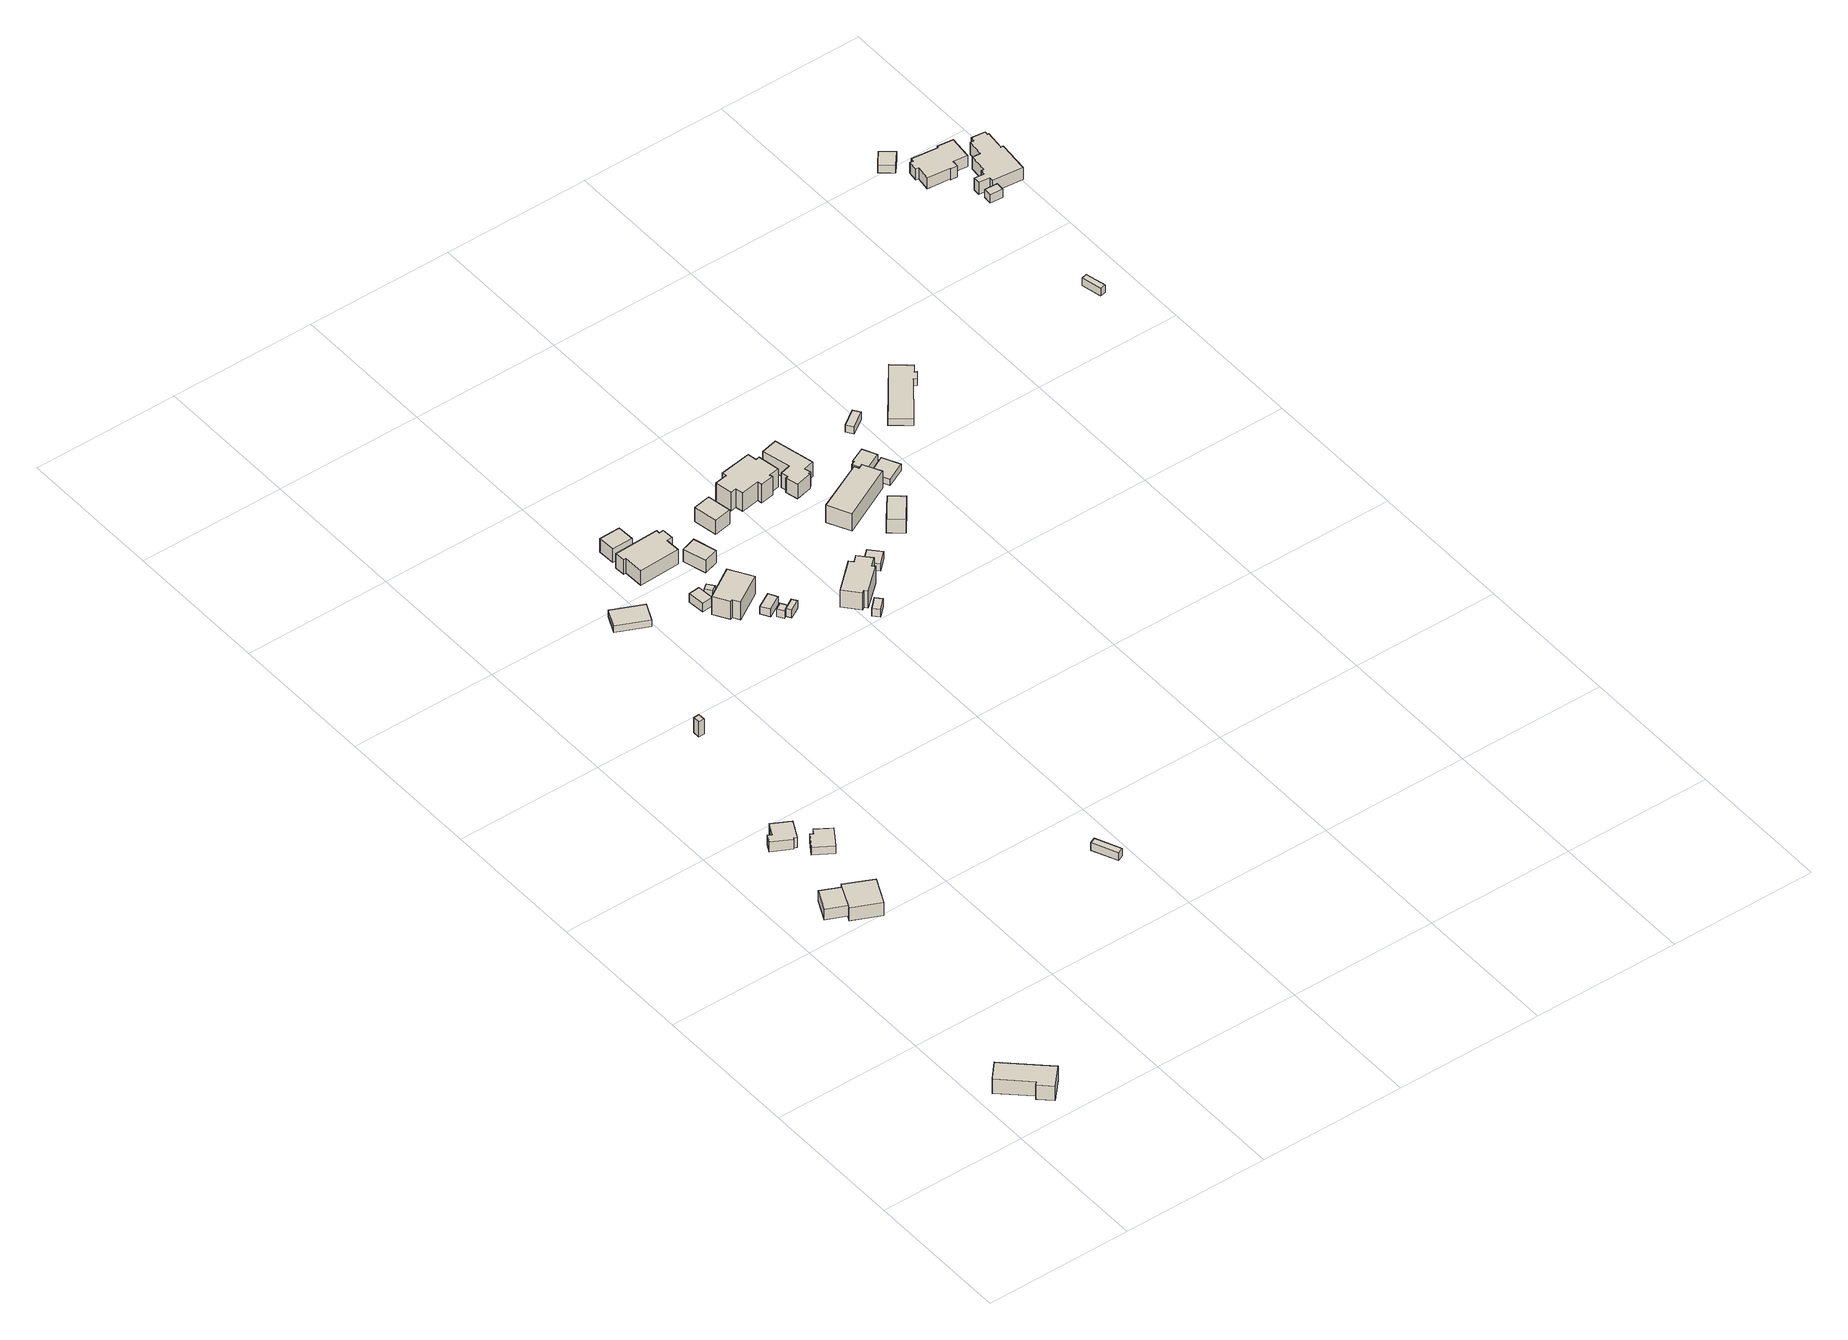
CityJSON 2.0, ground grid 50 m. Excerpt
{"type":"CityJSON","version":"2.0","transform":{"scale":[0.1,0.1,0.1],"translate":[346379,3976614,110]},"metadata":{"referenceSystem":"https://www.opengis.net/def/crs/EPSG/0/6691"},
"CityObjects":{
"building1":{"type":"Building","attributes":{"measuredHeight":7.3},"geometry":[{"type":"Solid","lod":"1","boundaries":[[[[0,1,2,3,4,5]],[[4,6,7,5]],[[3,8,6,4]],[[2,9,8,3]],[[1,10,9,2]],[[0,11,10,1]],[[5,7,11,0]],[[6,8,9,10,11,7]]]]}]},
"building2":{"type":"Building","attributes":{"土砂災害警戒区域.現象区分":"1","土砂災害警戒区域.区域区分":"1","measuredHeight":5.4},"geometry":[{"type":"Solid","lod":"1","boundaries":[[[[12,13,14,15]],[[14,16,17,15]],[[13,18,16,14]],[[12,19,18,13]],[[15,17,19,12]],[[16,18,19,17]]]]}]},
"building3":{"type":"Building","attributes":{"土砂災害警戒区域.現象区分":"1","土砂災害警戒区域.区域区分":"1","measuredHeight":6.1},"geometry":[{"type":"Solid","lod":"1","boundaries":[[[[20,21,22,23,24,25]],[[24,26,27,25]],[[23,28,26,24]],[[22,29,28,23]],[[21,30,29,22]],[[20,31,30,21]],[[25,27,31,20]],[[26,28,29,30,31,27]]]]}]},
"building4":{"type":"Building","attributes":{"土砂災害警戒区域.現象区分":"1","土砂災害警戒区域.区域区分":"2","measuredHeight":4.8},"geometry":[{"type":"Solid","lod":"1","boundaries":[[[[32,33,34,35,36,37,38,39]],[[38,40,41,39]],[[37,42,40,38]],[[36,43,42,37]],[[35,44,43,36]],[[34,45,44,35]],[[33,46,45,34]],[[32,47,46,33]],[[39,41,47,32]],[[40,42,43,44,45,46,47,41]]]]}]},
"building5":{"type":"Building","attributes":{"土砂災害警戒区域.現象区分":"1","土砂災害警戒区域.区域区分":"1","measuredHeight":3},"geometry":[{"type":"Solid","lod":"1","boundaries":[[[[48,49,50,51,52,53]],[[52,54,55,53]],[[51,56,54,52]],[[50,57,56,51]],[[49,58,57,50]],[[48,59,58,49]],[[53,55,59,48]],[[54,56,57,58,59,55]]]]}]},
"building6":{"type":"Building","attributes":{"土砂災害警戒区域.現象区分":"1","土砂災害警戒区域.区域区分":"2","measuredHeight":6},"geometry":[{"type":"Solid","lod":"1","boundaries":[[[[60,61,62,63]],[[62,64,65,63]],[[61,66,64,62]],[[60,67,66,61]],[[63,65,67,60]],[[64,66,67,65]]]]}]},
"building7":{"type":"Building","attributes":{"土砂災害警戒区域.現象区分":"1","土砂災害警戒区域.区域区分":"1","measuredHeight":2.5},"geometry":[{"type":"Solid","lod":"1","boundaries":[[[[68,69,70,71]],[[70,72,73,71]],[[69,74,72,70]],[[68,75,74,69]],[[71,73,75,68]],[[72,74,75,73]]]]}]},
"building8":{"type":"Building","attributes":{"measuredHeight":3},"geometry":[{"type":"Solid","lod":"1","boundaries":[[[[76,77,78,79]],[[78,80,81,79]],[[77,82,80,78]],[[76,83,82,77]],[[79,81,83,76]],[[80,82,83,81]]]]}]},
"building9":{"type":"Building","attributes":{"土砂災害警戒区域.現象区分":"2","土砂災害警戒区域.区域区分":"1","measuredHeight":3.4},"geometry":[{"type":"Solid","lod":"1","boundaries":[[[[84,85,86,87]],[[86,88,89,87]],[[85,90,88,86]],[[84,91,90,85]],[[87,89,91,84]],[[88,90,91,89]]]]}]},
"building10":{"type":"Building","attributes":{"土砂災害警戒区域.現象区分":"2","土砂災害警戒区域.区域区分":"1","measuredHeight":5.7},"geometry":[{"type":"Solid","lod":"1","boundaries":[[[[92,93,94,95]],[[94,96,97,95]],[[93,98,96,94]],[[92,99,98,93]],[[95,97,99,92]],[[96,98,99,97]]]]}]},
"building11":{"type":"Building","attributes":{"土砂災害警戒区域.現象区分":"2","土砂災害警戒区域.区域区分":"1","measuredHeight":7.2},"geometry":[{"type":"Solid","lod":"1","boundaries":[[[[100,101,102,103,104,105,106,107,108,109]],[[108,110,111,109]],[[107,112,110,108]],[[106,113,112,107]],[[105,114,113,106]],[[104,115,114,105]],[[103,116,115,104]],[[102,117,116,103]],[[101,118,117,102]],[[100,119,118,101]],[[109,111,119,100]],[[110,112,113,114,115,116,117,118,119,111]]]]}]},
"building12":{"type":"Building","attributes":{"土砂災害警戒区域.現象区分":"2","土砂災害警戒区域.区域区分":"1","measuredHeight":3},"geometry":[{"type":"Solid","lod":"1","boundaries":[[[[120,121,122,123]],[[122,124,125,123]],[[121,126,124,122]],[[120,127,126,121]],[[123,125,127,120]],[[124,126,127,125]]]]}]},
"building13":{"type":"Building","attributes":{"土砂災害警戒区域.現象区分":"2","土砂災害警戒区域.区域区分":"1","measuredHeight":9},"geometry":[{"type":"Solid","lod":"1","boundaries":[[[[128,129,130,131,132,133]],[[132,134,135,133]],[[131,136,134,132]],[[130,137,136,131]],[[129,138,137,130]],[[128,139,138,129]],[[133,135,139,128]],[[134,136,137,138,139,135]]]]}]},
"building14":{"type":"Building","attributes":{"土砂災害警戒区域.現象区分":"2","土砂災害警戒区域.区域区分":"1","measuredHeight":3},"geometry":[{"type":"Solid","lod":"1","boundaries":[[[[140,141,142,143]],[[142,144,145,143]],[[141,146,144,142]],[[140,147,146,141]],[[143,145,147,140]],[[144,146,147,145]]]]}]},
"building15":{"type":"Building","attributes":{"土砂災害警戒区域.現象区分":"2","土砂災害警戒区域.区域区分":"1","measuredHeight":3},"geometry":[{"type":"Solid","lod":"1","boundaries":[[[[148,149,150,151,152]],[[151,153,154,152]],[[150,155,153,151]],[[149,156,155,150]],[[148,157,156,149]],[[152,154,157,148]],[[153,155,156,157,154]]]]}]},
"building16":{"type":"Building","attributes":{"土砂災害警戒区域.現象区分":"2","土砂災害警戒区域.区域区分":"1","measuredHeight":3},"geometry":[{"type":"Solid","lod":"1","boundaries":[[[[158,159,160,150,149]],[[150,155,156,149]],[[160,161,155,150]],[[159,162,161,160]],[[158,163,162,159]],[[149,156,163,158]],[[155,161,162,163,156]]]]}]},
"building17":{"type":"Building","attributes":{"土砂災害警戒区域.現象区分":"2","土砂災害警戒区域.区域区分":"1","measuredHeight":6.1},"geometry":[{"type":"Solid","lod":"1","boundaries":[[[[164,165,166,167]],[[166,168,169,167]],[[165,170,168,166]],[[164,171,170,165]],[[167,169,171,164]],[[168,170,171,169]]]]}]},
"building18":{"type":"Building","attributes":{"土砂災害警戒区域.現象区分":"2","土砂災害警戒区域.区域区分":"1","measuredHeight":6.3},"geometry":[{"type":"Solid","lod":"1","boundaries":[[[[172,173,174,175]],[[174,176,177,175]],[[173,178,176,174]],[[172,179,178,173]],[[175,177,179,172]],[[176,178,179,177]]]]}]},
"building19":{"type":"Building","attributes":{"土砂災害警戒区域.現象区分":"2","土砂災害警戒区域.区域区分":"1","measuredHeight":3},"geometry":[{"type":"Solid","lod":"1","boundaries":[[[[180,181,182,183]],[[182,184,185,183]],[[181,186,184,182]],[[180,187,186,181]],[[183,185,187,180]],[[184,186,187,185]]]]}]},
"building20":{"type":"Building","attributes":{"土砂災害警戒区域.現象区分":"2","土砂災害警戒区域.区域区分":"1","measuredHeight":7.6},"geometry":[{"type":"Solid","lod":"1","boundaries":[[[[188,189,190,191,192,193,194,195,196,197]],[[196,198,199,197]],[[195,200,198,196]],[[194,201,200,195]],[[193,202,201,194]],[[192,203,202,193]],[[191,204,203,192]],[[190,205,204,191]],[[189,206,205,190]],[[188,207,206,189]],[[197,199,207,188]],[[198,200,201,202,203,204,205,206,207,199]]]]}]},
"building21":{"type":"Building","attributes":{"土砂災害警戒区域.現象区分":"2","土砂災害警戒区域.区域区分":"1","measuredHeight":8.2},"geometry":[{"type":"Solid","lod":"1","boundaries":[[[[208,209,210,211,212,213,214,215,216,217,218,219,220,221]],[[220,222,223,221]],[[219,224,222,220]],[[218,225,224,219]],[[217,226,225,218]],[[216,227,226,217]],[[215,228,227,216]],[[214,229,228,215]],[[213,230,229,214]],[[212,231,230,213]],[[211,232,231,212]],[[210,233,232,211]],[[209,234,233,210]],[[208,235,234,209]],[[221,223,235,208]],[[222,224,225,226,227,228,229,230,231,232,233,234,235,223]]]]}]},
"building22":{"type":"Building","attributes":{"土砂災害警戒区域.現象区分":"2","土砂災害警戒区域.区域区分":"1","measuredHeight":2.8},"geometry":[{"type":"Solid","lod":"1","boundaries":[[[[236,237,238,239]],[[238,240,241,239]],[[237,242,240,238]],[[236,243,242,237]],[[239,241,243,236]],[[240,242,243,241]]]]}]},
"building23":{"type":"Building","attributes":{"土砂災害警戒区域.現象区分":"2","土砂災害警戒区域.区域区分":"1","measuredHeight":8.2},"geometry":[{"type":"Solid","lod":"1","boundaries":[[[[244,245,246,247,248,249,250,251,252,253,254,255]],[[254,256,257,255]],[[253,258,256,254]],[[252,259,258,253]],[[251,260,259,252]],[[250,261,260,251]],[[249,262,261,250]],[[248,263,262,249]],[[247,264,263,248]],[[246,265,264,247]],[[245,266,265,246]],[[244,267,266,245]],[[255,257,267,244]],[[256,258,259,260,261,262,263,264,265,266,267,257]]]]}]},
"building24":{"type":"Building","attributes":{"土砂災害警戒区域.現象区分":"2","土砂災害警戒区域.区域区分":"1","measuredHeight":7.5},"geometry":[{"type":"Solid","lod":"1","boundaries":[[[[268,269,270,271,272,273]],[[272,274,275,273]],[[271,276,274,272]],[[270,277,276,271]],[[269,278,277,270]],[[268,279,278,269]],[[273,275,279,268]],[[274,276,277,278,279,275]]]]}]},
"building25":{"type":"Building","attributes":{"土砂災害警戒区域.現象区分":"2","土砂災害警戒区域.区域区分":"1","measuredHeight":6.4},"geometry":[{"type":"Solid","lod":"1","boundaries":[[[[280,281,282,283]],[[282,284,285,283]],[[281,286,284,282]],[[280,287,286,281]],[[283,285,287,280]],[[284,286,287,285]]]]}]},
"building26":{"type":"Building","attributes":{"土砂災害警戒区域.現象区分":"2","土砂災害警戒区域.区域区分":"1","measuredHeight":3},"geometry":[{"type":"Solid","lod":"1","boundaries":[[[[288,289,290,291,292,293,294,295]],[[294,296,297,295]],[[293,298,296,294]],[[292,299,298,293]],[[291,300,299,292]],[[290,301,300,291]],[[289,302,301,290]],[[288,303,302,289]],[[295,297,303,288]],[[296,298,299,300,301,302,303,297]]]]}]},
"building27":{"type":"Building","attributes":{"土砂災害警戒区域.現象区分":"2","土砂災害警戒区域.区域区分":"1","measuredHeight":2.5},"geometry":[{"type":"Solid","lod":"1","boundaries":[[[[304,305,306,307]],[[306,308,309,307]],[[305,310,308,306]],[[304,311,310,305]],[[307,309,311,304]],[[308,310,311,309]]]]}]},
"building28":{"type":"Building","attributes":{"土砂災害警戒区域.現象区分":"2","土砂災害警戒区域.区域区分":"1","measuredHeight":2.9},"geometry":[{"type":"Solid","lod":"1","boundaries":[[[[312,313,314,315]],[[314,316,317,315]],[[313,318,316,314]],[[312,319,318,313]],[[315,317,319,312]],[[316,318,319,317]]]]}]},
"building29":{"type":"Building","attributes":{"土砂災害警戒区域.現象区分":"2","土砂災害警戒区域.区域区分":"1","measuredHeight":2.7},"geometry":[{"type":"Solid","lod":"1","boundaries":[[[[320,321,322,323,324,325,326,327]],[[326,328,329,327]],[[325,330,328,326]],[[324,331,330,325]],[[323,332,331,324]],[[322,333,332,323]],[[321,334,333,322]],[[320,335,334,321]],[[327,329,335,320]],[[328,330,331,332,333,334,335,329]]]]}]},
"building30":{"type":"Building","attributes":{"土砂災害警戒区域.現象区分":"2","土砂災害警戒区域.区域区分":"1","measuredHeight":3},"geometry":[{"type":"Solid","lod":"1","boundaries":[[[[336,337,338,339]],[[338,340,341,339]],[[337,342,340,338]],[[336,343,342,337]],[[339,341,343,336]],[[340,342,343,341]]]]}]},
"building31":{"type":"Building","attributes":{"土砂災害警戒区域.現象区分":"2","土砂災害警戒区域.区域区分":"1","measuredHeight":3},"geometry":[{"type":"Solid","lod":"1","boundaries":[[[[344,345,346,347]],[[346,348,349,347]],[[345,350,348,346]],[[344,351,350,345]],[[347,349,351,344]],[[348,350,351,349]]]]}]},
"building32":{"type":"Building","attributes":{"土砂災害警戒区域.現象区分":"2","土砂災害警戒区域.区域区分":"1","measuredHeight":5},"geometry":[{"type":"Solid","lod":"1","boundaries":[[[[352,353,354,355,356,357,358,359,360,361,362,363,364,365]],[[364,366,367,365]],[[363,368,366,364]],[[362,369,368,363]],[[361,370,369,362]],[[360,371,370,361]],[[359,372,371,360]],[[358,373,372,359]],[[357,374,373,358]],[[356,375,374,357]],[[355,376,375,356]],[[354,377,376,355]],[[353,378,377,354]],[[352,379,378,353]],[[365,367,379,352]],[[366,368,369,370,371,372,373,374,375,376,377,378,379,367]]]]}]},
"building33":{"type":"Building","attributes":{"土砂災害警戒区域.現象区分":"2","土砂災害警戒区域.区域区分":"1","measuredHeight":3.1},"geometry":[{"type":"Solid","lod":"1","boundaries":[[[[380,381,382,383]],[[382,384,385,383]],[[381,386,384,382]],[[380,387,386,381]],[[383,385,387,380]],[[384,386,387,385]]]]}]},
"building34":{"type":"Building","attributes":{"土砂災害警戒区域.現象区分":"2","土砂災害警戒区域.区域区分":"1","measuredHeight":5.8},"geometry":[{"type":"Solid","lod":"1","boundaries":[[[[388,389,390,391,392,393,394,395,396,397,398,399,400,401,402,403,404,405]],[[404,406,407,405]],[[403,408,406,404]],[[402,409,408,403]],[[401,410,409,402]],[[400,411,410,401]],[[399,412,411,400]],[[398,413,412,399]],[[397,414,413,398]],[[396,415,414,397]],[[395,416,415,396]],[[394,417,416,395]],[[393,418,417,394]],[[392,419,418,393]],[[391,420,419,392]],[[390,421,420,391]],[[389,422,421,390]],[[388,423,422,389]],[[405,407,423,388]],[[406,408,409,410,411,412,413,414,415,416,417,418,419,420,421,422,423,407]]]]}]}
},
"vertices":[
[191,71,70],[132,8,70],[90,47,70],[100,57,70],[6,144,70],[55,197,70],[6,144,126],[55,197,126],[100,57,126],[90,47,126],[132,8,126],[191,71,126],
[167,1061,80],[133,987,80],[68,1017,80],[103,1091,80],[68,1017,121],[103,1091,121],[133,987,121],[167,1061,121],
[263,1023,75],[219,930,75],[126,974,75],[133,987,75],[167,1061,75],[170,1067,75],[167,1061,126],[170,1067,126],[133,987,126],[126,974,126],[219,930,126],[263,1023,126],
[164,1399,87],[224,1367,87],[191,1303,87],[182,1308,87],[179,1303,87],[115,1337,87],[129,1364,87],[142,1357,87],[129,1364,125],[142,1357,125],[115,1337,125],[179,1303,125],[182,1308,125],[191,1303,125],[224,1367,125],[164,1399,125],
[315,1290,73],[272,1225,73],[212,1265,73],[243,1312,73],[253,1305,73],[265,1323,73],[253,1305,103],[265,1323,103],[243,1312,103],[212,1265,103],[272,1225,103],[315,1290,103],
[245,1837,130],[245,1812,130],[225,1811,130],[225,1836,130],[225,1811,189],[225,1836,189],[245,1812,189],[245,1837,189],
[461,2365,90],[432,2302,90],[330,2349,90],[359,2412,90],[330,2349,115],[359,2412,115],[432,2302,115],[461,2365,115],
[904,821,42],[941,737,42],[921,728,42],[884,812,42],[921,728,72],[884,812,72],[941,737,72],[904,821,72],
[622,2324,86],[627,2267,86],[589,2264,86],[584,2321,86],[589,2264,120],[584,2321,120],[627,2267,120],[622,2324,120],
[493,2625,112],[565,2627,112],[567,2568,112],[495,2567,112],[567,2568,165],[495,2567,165],[565,2627,165],[493,2625,165],
[648,2558,101],[648,2546,101],[664,2547,101],[666,2506,101],[646,2505,101],[648,2455,101],[507,2450,101],[505,2518,101],[496,2517,101],[495,2552,101],[496,2517,158],[495,2552,158],[505,2518,158],[507,2450,158],[648,2455,158],[646,2505,158],[666,2506,158],[664,2547,158],[648,2546,158],[648,2558,158],
[646,2321,93],[662,2300,93],[643,2286,93],[628,2308,93],[643,2286,123],[628,2308,123],[662,2300,123],[646,2321,123],
[761,2237,79],[661,2176,79],[646,2199,79],[639,2195,79],[608,2246,79],[715,2312,79],[608,2246,149],[715,2312,149],[639,2195,149],[646,2199,149],[661,2176,149],[761,2237,149],
[772,2193,77],[788,2164,77],[738,2135,77],[721,2164,77],[738,2135,107],[721,2164,107],[788,2164,107],[772,2193,107],
[776,2141,75],[789,2120,75],[775,2112,75],[766,2106,75],[753,2127,75],[766,2106,105],[753,2127,105],[775,2112,105],[789,2120,105],[776,2141,105],
[813,2134,75],[823,2118,75],[785,2096,75],[785,2096,105],[823,2118,105],[813,2134,105],
[691,2382,96],[669,2460,96],[720,2475,96],[742,2397,96],[720,2475,144],[742,2397,144],[669,2460,144],[691,2382,144],
[859,2585,96],[873,2504,96],[814,2493,96],[800,2574,96],[814,2493,152],[800,2574,152],[873,2504,152],[859,2585,152],
[1016,2006,60],[1034,1986,60],[1000,1954,60],[982,1973,60],[1000,1954,90],[982,1973,90],[1034,1986,90],[1016,2006,90],
[1025,2139,65],[1036,2127,65],[1056,2145,65],[1092,2105,65],[1066,2081,65],[1073,2073,65],[992,2003,65],[983,2013,65],[974,2005,65],[930,2056,65],[974,2005,132],[930,2056,132],[983,2013,132],[992,2003,132],[1073,2073,132],[1066,2081,132],[1092,2105,132],[1056,2145,132],[1036,2127,132],[1025,2139,132],
[1050,2645,95],[1055,2614,95],[1068,2617,95],[1081,2543,95],[1046,2537,95],[1048,2527,95],[1003,2519,95],[1000,2534,95],[937,2524,95],[932,2550,95],[912,2547,95],[902,2606,95],[945,2613,95],[943,2628,95],[945,2613,167],[943,2628,167],[902,2606,167],[912,2547,167],[932,2550,167],[937,2524,167],[1000,2534,167],[1003,2519,167],[1048,2527,167],[1046,2537,167],[1081,2543,167],[1068,2617,167],[1055,2614,167],[1050,2645,167],
[1126,2184,59],[1160,2147,59],[1120,2110,59],[1086,2147,59],[1120,2110,87],[1086,2147,87],[1160,2147,87],[1126,2184,87],
[1165,2665,83],[1196,2528,83],[1160,2519,83],[1165,2499,83],[1157,2497,83],[1159,2493,83],[1103,2480,83],[1093,2522,83],[1101,2524,83],[1095,2547,83],[1132,2556,83],[1109,2652,83],[1132,2556,140],[1109,2652,140],[1095,2547,140],[1101,2524,140],[1093,2522,140],[1103,2480,140],[1159,2493,140],[1157,2497,140],[1165,2499,140],[1160,2519,140],[1196,2528,140],[1165,2665,140],
[1293,2459,51],[1300,2444,51],[1316,2452,51],[1346,2393,51],[1165,2302,51],[1127,2378,51],[1165,2302,119],[1127,2378,119],[1346,2393,119],[1316,2452,119],[1300,2444,119],[1293,2459,119],
[1349,2282,46],[1286,2204,46],[1242,2240,46],[1305,2318,46],[1242,2240,99],[1305,2318,99],[1286,2204,99],[1349,2282,99],
[1379,2535,53],[1402,2487,53],[1347,2461,53],[1343,2468,53],[1334,2464,53],[1317,2500,53],[1330,2506,53],[1328,2511,53],[1330,2506,83],[1328,2511,83],[1317,2500,83],[1334,2464,83],[1343,2468,83],[1347,2461,83],[1402,2487,83],[1379,2535,83],
[1411,2484,44],[1440,2426,44],[1375,2394,44],[1346,2451,44],[1375,2394,69],[1346,2451,69],[1440,2426,69],[1411,2484,69],
[1445,2664,75],[1461,2642,75],[1406,2605,75],[1391,2627,75],[1406,2605,104],[1391,2627,104],[1461,2642,104],[1445,2664,104],
[1728,2738,41],[1711,2716,41],[1718,2711,41],[1699,2686,41],[1691,2693,41],[1587,2558,41],[1529,2604,41],[1671,2785,41],[1529,2604,67],[1671,2785,67],[1587,2558,67],[1691,2693,67],[1699,2686,67],[1718,2711,67],[1711,2716,67],[1728,2738,67],
[2383,2772,0],[2399,2703,0],[2379,2699,0],[2364,2767,0],[2379,2699,30],[2364,2767,30],[2399,2703,30],[2383,2772,30],
[2243,3486,41],[2205,3440,41],[2164,3473,41],[2201,3519,41],[2164,3473,71],[2201,3519,71],[2205,3440,71],[2243,3486,71],
[2388,3338,37],[2340,3344,37],[2338,3322,37],[2315,3324,37],[2315,3327,37],[2238,3335,37],[2244,3384,37],[2235,3385,37],[2239,3418,37],[2250,3416,37],[2252,3428,37],[2342,3418,37],[2343,3424,37],[2397,3418,37],[2343,3424,80],[2397,3418,80],[2342,3418,80],[2252,3428,80],[2250,3416,80],[2239,3418,80],[2235,3385,80],[2244,3384,80],[2238,3335,80],[2315,3327,80],[2315,3324,80],[2338,3322,80],[2340,3344,80],[2388,3338,80],
[2397,3210,27],[2395,3181,27],[2351,3184,27],[2353,3213,27],[2351,3184,59],[2353,3213,59],[2395,3181,59],[2397,3210,59],
[2494,3392,28],[2492,3380,28],[2497,3379,28],[2490,3313,28],[2498,3312,28],[2487,3204,28],[2382,3215,28],[2383,3228,28],[2346,3232,28],[2349,3256,28],[2382,3252,28],[2384,3269,28],[2392,3268,28],[2399,3330,28],[2426,3327,28],[2432,3383,28],[2445,3382,28],[2447,3397,28],[2445,3382,75],[2447,3397,75],[2432,3383,75],[2426,3327,75],[2399,3330,75],[2392,3268,75],[2384,3269,75],[2382,3252,75],[2349,3256,75],[2346,3232,75],[2383,3228,75],[2382,3215,75],[2487,3204,75],[2498,3312,75],[2490,3313,75],[2497,3379,75],[2492,3380,75],[2494,3392,75]
]}
